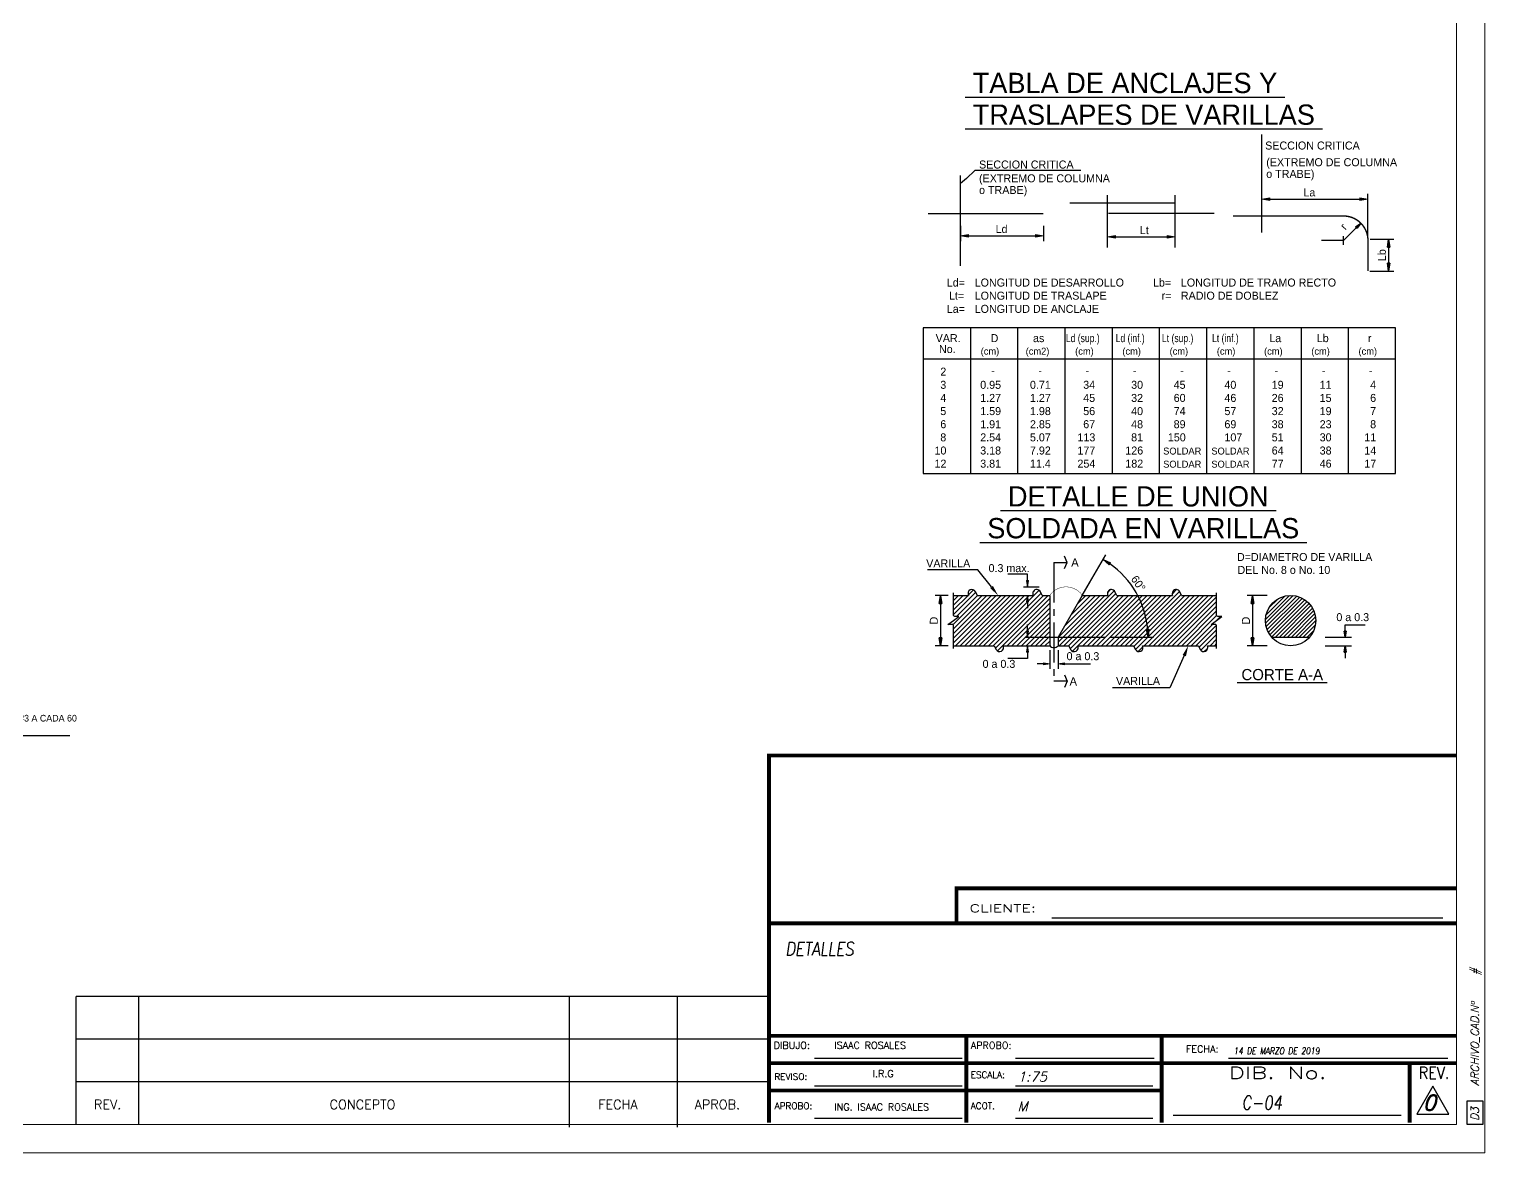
# Model space of a CAD drawing. Header units: millimetres. Extents: x -25 to 297, y -2 to 43.
# Drawn here: x 269.99 to 297.27, y -2.04 to 19.03 of the extents above; entities that cross this region are included whole.
import ezdxf
from ezdxf.enums import TextEntityAlignment as Align

# ---------------------------------------------------------------- set-up
doc = ezdxf.new("R2010")
doc.units = ezdxf.units.MM
for name, pattern in [('CENTER', [50.8, 31.75, -6.35, 6.35, -6.35]), ('HIDDEN', [9.525, 6.35, -3.175]), ('PHANTOM', [2.5, 1.25, -0.25, 0.25, -0.25, 0.25, -0.25]), ('TRABE', [1.125, 0.75, -0.125, 0.125, -0.125])]:
    doc.linetypes.add(name, pattern=pattern)
for name, color, linetype in [('1', 2, 'CENTER'), ('2', 4, 'Continuous'), ('3', 4, 'Continuous'), ('4', 3, 'HIDDEN'), ('6', 7, 'Continuous'), ('7', 1, 'PHANTOM'), ('C', 11, 'Continuous'), ('NOTAS', 5, 'Continuous'), ('TEXT', 5, 'Continuous'), ('TZ', 15, 'Continuous')]:
    doc.layers.add(name, color=color, linetype=linetype)
doc.styles.add('LEROY', font='stylu.ttf')
doc.styles.add('ROMAND', font='romand.shx', dxfattribs={"width": 0.8, "oblique": 8})
doc.dimstyles.new('LEROY', dxfattribs={"dimtxt": 0.15, "dimasz": 0.18, "dimexe": 0.1, "dimexo": 0.1, "dimgap": 0.05, "dimtad": 1, "dimdec": 0, "dimlfac": 100, "dimzin": 0, "dimdsep": 46, "dimtxsty": 'LEROY', "dimblk1": 'FLECHA', "dimblk2": 'FLECHA', "dimsah": 1, "dimcen": 0.2, "dimclrd": 256, "dimclre": 256, "dimclrt": 5, "dimadec": 0, "dimazin": 0, "dimtfac": 0.5, "dimtdec": 0, "dimtix": 1, "dimtofl": 0, "dimtmove": 0, "dimatfit": 3, "dimldrblk": 'FLECHA', "dimfxl": 1, "dimtolj": 1, "dimtzin": 0, "dimarcsym": 0})
doc.dimstyles.new('LEROY_CONC', dxfattribs={"dimtxt": 0.15, "dimasz": 0.15, "dimexe": 0.08, "dimexo": 0.08, "dimgap": 0.05, "dimtad": 1, "dimdec": 0, "dimlfac": 20, "dimzin": 0, "dimdsep": 46, "dimtxsty": 'LEROY', "dimblk1": 'FLECHA', "dimblk2": 'FLECHA', "dimsah": 1, "dimcen": 0.2, "dimclrd": 256, "dimclre": 256, "dimclrt": 5, "dimadec": 0, "dimazin": 0, "dimtfac": 0.5, "dimtdec": 0, "dimtix": 1, "dimtofl": 0, "dimtmove": 0, "dimatfit": 3, "dimldrblk": 'FLECHA', "dimfxl": 1, "dimtolj": 1, "dimtzin": 0, "dimarcsym": 0})
pattern_1 = [(45, (-99.80662, -250.195646), (-0.044194174, 0.044194174), [])]

# ---------------------------------------------------------------- blocks, each defined once
blk = doc.blocks.new('FLECHA')
at = {"linetype": 'Continuous'}
blk.add_hatch(color=5, dxfattribs=at).paths.add_polyline_path([(0, 0), (-1, 0.16), (-1, -0.16)])
at = {"color": 5, "linetype": 'Continuous'}
blk.add_line((-1, 0.16), (-1, -0.16), dxfattribs=at)
blk.add_lwpolyline([(-1, 0.16), (0, 0), (-1, -0.16)], dxfattribs=at)
blk = doc.blocks.new('*D541')
at = {"layer": 'C', "lineweight": -2, "transparency": 16777216}
for p, q in [((-6.235, -10.469), (-5.846, -9.796)), ((-5.76, -11.342), (-4.953, -11.342))]:
    blk.add_line(p, q, dxfattribs=at)
blk.add_arc((-6.739, -11.342), 1.686, 5.0997, 54.9003, dxfattribs=at)
at = {"layer": 'Defpoints', "color": 0, "transparency": 16777216}
for p in [(-6.285, -10.556), (-5.155, -10.766), (-7.355, -11.342), (-6.739, -11.342), (-5.86, -11.342)]:
    blk.add_point(p, dxfattribs=at)
at = {"layer": 'C', "lineweight": -2, "transparency": 16777216, "xscale": 0.15, "yscale": 0.15, "zscale": 0.15}
for p, rotation in [((-5.896, -9.883), 147.4501534503725), ((-5.053, -11.342), 272.5498465496264)]:
    blk.add_blockref('FLECHA', p, dxfattribs=dict(at, rotation=rotation))
at = {"layer": 'C', "color": 5, "transparency": 16777216, "insert": (-5.236, -10.332), "char_height": 0.15, "attachment_point": 5, "rotation": 303.9243, "style": 'LEROY'}
blk.add_mtext('\\A1;60%%d', dxfattribs=at)
blk = doc.blocks.new('*X540')
at = {"color": 0}
for p, q in [((153.812, 22.431), (154.669, 23.288)), ((153.816, 22.294), (154.806, 23.284)), ((153.835, 22.596), (154.504, 23.265)), ((153.837, 22.174), (154.926, 23.263)), ((153.871, 22.066), (155.034, 23.229)), ((153.915, 21.969), (155.131, 23.185)), ((153.924, 22.827), (154.273, 23.175)), ((153.968, 21.881), (155.219, 23.132)), ((154.03, 21.801), (155.299, 23.07)), ((154.159, 21.789), (155.371, 23.001)), ((154.301, 21.789), (155.435, 22.923)), ((154.442, 21.789), (155.491, 22.838)), ((154.584, 21.789), (155.538, 22.743)), ((154.725, 21.789), (155.575, 22.639)), ((154.867, 21.789), (155.601, 22.523)), ((155.008, 21.789), (155.611, 22.392)), ((155.149, 21.789), (155.598, 22.238)), ((155.291, 21.789), (155.539, 22.037))]:
    blk.add_line(p, q, dxfattribs=at)
blk = doc.blocks.new('*D543')
at = {"layer": 'Defpoints', "color": 0, "transparency": 16777216}
for p in [(-2.724, -10.556), (-3.094, -11.5), (-2.724, -11.5)]:
    blk.add_point(p, dxfattribs=at)
at = {"layer": 'TZ', "lineweight": -2, "transparency": 16777216}
for p, q in [((-2.824, -10.556), (-3.194, -10.556)), ((-3.094, -10.706), (-3.094, -11.35)), ((-2.824, -11.5), (-3.194, -11.5))]:
    blk.add_line(p, q, dxfattribs=at)
at = {"layer": 'TZ', "lineweight": -2, "transparency": 16777216, "xscale": 0.15, "yscale": 0.15, "zscale": 0.15}
for p, rotation in [((-3.094, -10.556), 90), ((-3.094, -11.5), 270)]:
    blk.add_blockref('FLECHA', p, dxfattribs=dict(at, rotation=rotation))
at = {"layer": 'TZ', "color": 5, "transparency": 16777216, "insert": (-3.219, -11.028), "char_height": 0.15, "attachment_point": 5, "rotation": 90, "style": 'LEROY'}
blk.add_mtext('\\A1;D', dxfattribs=at)
blk = doc.blocks.new('*D542')
at = {"layer": 'Defpoints', "color": 0, "transparency": 16777216}
for p in [(-8.699, -10.556), (-8.943, -11.5), (-8.699, -11.5)]:
    blk.add_point(p, dxfattribs=at)
at = {"layer": 'TZ', "lineweight": -2, "transparency": 16777216}
for p, q in [((-8.799, -10.556), (-9.043, -10.556)), ((-8.943, -10.706), (-8.943, -11.35)), ((-8.799, -11.5), (-9.043, -11.5))]:
    blk.add_line(p, q, dxfattribs=at)
at = {"layer": 'TZ', "lineweight": -2, "transparency": 16777216, "xscale": 0.15, "yscale": 0.15, "zscale": 0.15}
for p, rotation in [((-8.943, -10.556), 90), ((-8.943, -11.5), 270)]:
    blk.add_blockref('FLECHA', p, dxfattribs=dict(at, rotation=rotation))
at = {"layer": 'TZ', "color": 5, "transparency": 16777216, "insert": (-9.068, -11.028), "char_height": 0.15, "attachment_point": 5, "rotation": 90, "style": 'LEROY'}
blk.add_mtext('\\A1;D', dxfattribs=at)
blk = doc.blocks.new('*D546')
at = {"layer": 'Defpoints', "color": 0, "transparency": 16777216}
for p in [(-8.565, -3.526), (-7.014, -3.526), (-7.014, -3.813)]:
    blk.add_point(p, dxfattribs=at)
at = {"layer": 'TZ', "lineweight": -2, "transparency": 16777216}
for p, q in [((-8.565, -3.626), (-8.565, -3.913)), ((-8.415, -3.813), (-7.164, -3.813)), ((-7.014, -3.626), (-7.014, -3.913))]:
    blk.add_line(p, q, dxfattribs=at)
at = {"layer": 'TZ', "lineweight": -2, "transparency": 16777216, "xscale": 0.15, "yscale": 0.15, "zscale": 0.15, "rotation": 180}
blk.add_blockref('FLECHA', (-8.565, -3.813), dxfattribs=at)
at = {"layer": 'TZ', "lineweight": -2, "transparency": 16777216, "xscale": 0.15, "yscale": 0.15, "zscale": 0.15}
blk.add_blockref('FLECHA', (-7.014, -3.813), dxfattribs=at)
at = {"layer": 'TZ', "color": 5, "transparency": 16777216, "insert": (-7.798, -3.688), "char_height": 0.15, "attachment_point": 5, "style": 'LEROY'}
blk.add_mtext('\\A1;Ld', dxfattribs=at)
blk = doc.blocks.new('*D547')
at = {"layer": 'Defpoints', "color": 0, "transparency": 16777216}
for p in [(-5.815, -3.937), (-4.548, -3.834), (-4.548, -3.937)]:
    blk.add_point(p, dxfattribs=at)
at = {"layer": 'TZ', "lineweight": -2, "transparency": 16777216}
for p, q in [((-5.815, -3.837), (-5.815, -3.734)), ((-4.548, -3.837), (-4.548, -3.734)), ((-5.665, -3.834), (-4.698, -3.834))]:
    blk.add_line(p, q, dxfattribs=at)
at = {"layer": 'TZ', "lineweight": -2, "transparency": 16777216, "xscale": 0.15, "yscale": 0.15, "zscale": 0.15, "rotation": 180}
blk.add_blockref('FLECHA', (-5.815, -3.834), dxfattribs=at)
at = {"layer": 'TZ', "lineweight": -2, "transparency": 16777216, "xscale": 0.15, "yscale": 0.15, "zscale": 0.15}
blk.add_blockref('FLECHA', (-4.548, -3.834), dxfattribs=at)
at = {"layer": 'TZ', "color": 5, "transparency": 16777216, "insert": (-5.124, -3.709), "char_height": 0.15, "attachment_point": 5, "style": 'LEROY'}
blk.add_mtext('\\A1;Lt', dxfattribs=at)
blk = doc.blocks.new('*D545')
at = {"layer": 'Defpoints', "color": 0, "transparency": 16777216}
for p in [(-2.919, -3.261), (-0.932, -3.127), (-0.932, -3.902)]:
    blk.add_point(p, dxfattribs=at)
at = {"layer": 'TZ', "lineweight": -2, "transparency": 16777216}
for p, q in [((-2.919, -3.161), (-2.919, -3.027)), ((-2.769, -3.127), (-1.082, -3.127)), ((-0.932, -3.802), (-0.932, -3.027))]:
    blk.add_line(p, q, dxfattribs=at)
at = {"layer": 'TZ', "lineweight": -2, "transparency": 16777216, "xscale": 0.15, "yscale": 0.15, "zscale": 0.15, "rotation": 180}
blk.add_blockref('FLECHA', (-2.919, -3.127), dxfattribs=at)
at = {"layer": 'TZ', "lineweight": -2, "transparency": 16777216, "xscale": 0.15, "yscale": 0.15, "zscale": 0.15}
blk.add_blockref('FLECHA', (-0.932, -3.127), dxfattribs=at)
at = {"layer": 'TZ', "color": 5, "transparency": 16777216, "insert": (-2.03, -3.002), "char_height": 0.15, "attachment_point": 5, "style": 'LEROY'}
blk.add_mtext('\\A1;La', dxfattribs=at)
blk = doc.blocks.new('*D544')
at = {"layer": 'Defpoints', "color": 0, "transparency": 16777216}
for p in [(-0.991, -3.877), (-0.998, -4.478), (-0.545, -4.478)]:
    blk.add_point(p, dxfattribs=at)
at = {"layer": 'TZ', "lineweight": -2, "transparency": 16777216}
for p, q in [((-0.891, -3.877), (-0.445, -3.877)), ((-0.545, -4.027), (-0.545, -4.328)), ((-0.898, -4.478), (-0.445, -4.478))]:
    blk.add_line(p, q, dxfattribs=at)
at = {"layer": 'TZ', "lineweight": -2, "transparency": 16777216, "xscale": 0.15, "yscale": 0.15, "zscale": 0.15}
for p, rotation in [((-0.545, -3.877), 90), ((-0.545, -4.478), 270)]:
    blk.add_blockref('FLECHA', p, dxfattribs=dict(at, rotation=rotation))
at = {"layer": 'TZ', "color": 5, "transparency": 16777216, "insert": (-0.67, -4.178), "char_height": 0.15, "attachment_point": 5, "rotation": 90, "style": 'LEROY'}
blk.add_mtext('\\A1;Lb', dxfattribs=at)
blk = doc.blocks.new('Trans_Varillas')
at = {"layer": 'TZ'}
h = blk.add_hatch(dxfattribs=at)
h.set_pattern_fill('ANSI31', color=256, scale=0.5, style=0)
h.set_pattern_definition(pattern_1)
h.paths.add_polyline_path([(-6.896, -10.556), (-7.036, -10.556), (-7.071, -10.488, 1), (-7.205, -10.556), (-8.25, -10.556), (-8.285, -10.488, 1), (-8.419, -10.556), (-8.699, -10.556), (-8.699, -10.925, 0.414214), (-8.676, -10.949), (-8.596, -10.949), (-8.699, -11.026), (-8.802, -11.103), (-8.723, -11.103, -0.414214), (-8.699, -11.127), (-8.699, -11.5), (-7.936, -11.5), (-7.902, -11.568, 1), (-7.768, -11.5), (-6.896, -11.5)])
h = blk.add_hatch(dxfattribs=at)
h.set_pattern_fill('ANSI31', color=256, scale=0.5, style=0)
h.set_pattern_definition(pattern_1)
h.paths.add_polyline_path([(-3.668, -10.949), (-3.747, -10.949, -0.414214), (-3.77, -10.925), (-3.77, -10.556), (-4.424, -10.556), (-4.459, -10.488, 1), (-4.593, -10.556), (-5.638, -10.556), (-5.673, -10.488, 1), (-5.807, -10.556), (-6.285, -10.556), (-6.739, -11.342), (-6.739, -11.5), (-6.539, -11.5), (-6.504, -11.568, 1), (-6.37, -11.5), (-5.324, -11.5), (-5.29, -11.568, 1), (-5.156, -11.5), (-4.11, -11.5), (-4.075, -11.568, 1), (-3.942, -11.5), (-3.77, -11.5), (-3.77, -11.127, 0.414214), (-3.794, -11.103), (-3.873, -11.103), (-3.77, -11.026)])
at = {"layer": 'C'}
for p, q in [((-8.24, -10.076), (-9.183, -10.076)), ((-7.987, -10.398), (-8.24, -10.076)), ((-4.374, -11.686), (-4.648, -12.288)), ((-4.648, -12.288), (-5.718, -12.288))]:
    blk.add_line(p, q, dxfattribs=at)
at = {"layer": 'TEXT', "color": 15, "linetype": 'HIDDEN'}
for p, q in [((-2.919, -3.754), (-2.919, -1.915)), ((-8.565, -4.38), (-8.565, -2.687))]:
    blk.add_line(p, q, dxfattribs=at)
at = {"layer": 'TEXT'}
for p, q in [((-8.382, -5.542), (-8.382, -8.269)), ((-7.497, -5.542), (-7.497, -8.269)), ((-6.612, -5.542), (-6.612, -8.269)), ((-5.727, -5.542), (-5.727, -8.269)), ((-4.842, -5.542), (-4.842, -8.269)), ((-3.957, -5.542), (-3.957, -8.269)), ((-3.072, -5.542), (-3.072, -8.269)), ((-2.187, -5.542), (-2.187, -8.269)), ((-1.302, -5.542), (-1.302, -8.269))]:
    blk.add_line(p, q, dxfattribs=at)
at = {"layer": 'TEXT', "color": 1, "const_width": 0.0268}
for points in [[(-6.52, -3.198), (-4.534, -3.198)], [(-9.174, -3.4), (-7.014, -3.4)], [(-5.795, -3.394), (-3.809, -3.394)]]:
    blk.add_lwpolyline(points, dxfattribs=at)
blk.add_lwpolyline([(-3.459, -3.443), (-1.391, -3.443, -0.414214), (-0.932, -3.902), (-0.932, -4.476)], format="xyb", dxfattribs=at)
at = {"layer": 'TZ', "color": 15}
for p, q in [((-5.815, -4.032), (-5.815, -3.05)), ((-4.548, -4.032), (-4.548, -3.05)), ((-1.149, -3.661), (-1.391, -3.902)), ((-1.391, -3.902), (-1.8, -3.902)), ((-1.391, -3.984), (-1.391, -3.82))]:
    blk.add_line(p, q, dxfattribs=at)
at = {"layer": 'TZ'}
for p, q in [((-9.265, -6.122), (-0.417, -6.122)), ((-7.31, -10.16), (-7.682, -10.16)), ((-1.357, -11.106), (-0.985, -11.106)), ((-7.31, -11.738), (-7.682, -11.738)), ((-6.503, -11.839), (-6.131, -11.839))]:
    blk.add_line(p, q, dxfattribs=at)
at = {"layer": 'TZ', "color": 1, "linetype": 'TRABE'}
blk.add_line((-6.82, -9.941), (-6.82, -12.16), dxfattribs=at)
at = {"layer": 'TZ', "color": 1}
for p, q in [((-6.82, -9.941), (-6.571, -9.941)), ((-6.82, -12.16), (-6.571, -12.16))]:
    blk.add_line(p, q, dxfattribs=at)
at = {"layer": 'TZ', "linetype": 'ByBlock'}
for p, q in [((-7.31, -10.278), (-7.31, -10.16)), ((-7.31, -10.676), (-7.31, -10.794)), ((-7.31, -11.222), (-7.31, -11.104)), ((-1.357, -11.224), (-1.357, -11.106)), ((-1.735, -11.342), (-1.239, -11.342)), ((-7.31, -11.62), (-7.31, -11.738)), ((-6.896, -11.583), (-6.896, -11.932)), ((-6.739, -11.583), (-6.739, -11.932)), ((-1.735, -11.5), (-1.239, -11.5)), ((-1.357, -11.618), (-1.357, -11.736)), ((-7.014, -11.839), (-7.132, -11.839)), ((-6.621, -11.839), (-6.503, -11.839))]:
    blk.add_line(p, q, dxfattribs=at)
at = {"layer": 'TZ', "color": 15, "linetype": 'HIDDEN'}
for p, q in [((-6.285, -10.556), (-6.13, -10.289)), ((-7.355, -11.342), (-5.86, -11.342))]:
    blk.add_line(p, q, dxfattribs=at)
at = {"layer": 'TZ', "color": 107}
for p, q in [((-8.699, -10.556), (-8.419, -10.556)), ((-8.25, -10.556), (-7.205, -10.556)), ((-7.388, -10.396), (-7.096, -10.396)), ((-7.036, -10.556), (-6.896, -10.556)), ((-6.896, -10.556), (-6.896, -11.5)), ((-6.285, -10.556), (-6.739, -11.342)), ((-6.285, -10.556), (-5.807, -10.556)), ((-5.638, -10.556), (-4.593, -10.556)), ((-4.424, -10.556), (-3.77, -10.556)), ((-6.739, -11.342), (-6.739, -11.5)), ((-2.732, -11.342), (-2.029, -11.342)), ((-8.699, -11.5), (-7.936, -11.5)), ((-7.768, -11.5), (-6.896, -11.5)), ((-6.739, -11.5), (-6.539, -11.5)), ((-6.37, -11.5), (-5.324, -11.5)), ((-5.156, -11.5), (-4.11, -11.5)), ((-3.942, -11.5), (-3.77, -11.5))]:
    blk.add_line(p, q, dxfattribs=at)
at = {"layer": 'TZ', "color": 15}
blk.add_lwpolyline([(-0.916, -2.286, 0, 0, 0), (-2.821, -2.286, 0.0357, 0, 0), (-2.919, -2.286, 0, 0, 0)], format="xyseb", dxfattribs=at)
blk.add_lwpolyline([(-6.314, -2.588), (-8.299, -2.588), (-8.455, -2.743), (-8.565, -2.833)], dxfattribs=at)
at = {"layer": 'TZ', "color": 107}
blk.add_lwpolyline([(-9.265, -5.542), (-9.265, -8.269), (-0.417, -8.269), (-0.417, -5.542)], close=True, dxfattribs=at)
at = {"layer": 'TZ', "color": 1}
for points in [[(-6.618, -10.055), (-6.57, -9.94), (-6.618, -9.818)], [(-6.618, -12.046), (-6.57, -12.162), (-6.618, -12.284)]]:
    blk.add_lwpolyline(points, dxfattribs=at)
at = {"layer": 'TZ', "linetype": 'Continuous'}
for points in [[(-8.699, -11.555), (-8.699, -11.127, 0.414214), (-8.723, -11.103), (-8.802, -11.103), (-8.699, -11.026), (-8.596, -10.949), (-8.676, -10.949, -0.414214), (-8.699, -10.925), (-8.699, -10.506)], [(-3.77, -11.555), (-3.77, -11.127, 0.414214), (-3.794, -11.103), (-3.873, -11.103), (-3.77, -11.026), (-3.668, -10.949), (-3.747, -10.949, -0.414214), (-3.77, -10.925), (-3.77, -10.506)]]:
    blk.add_lwpolyline(points, format="xyb", dxfattribs=at)
at = {"layer": 'TZ', "color": 107}
for points in [[(-8.25, -10.556), (-8.285, -10.488, 1), (-8.419, -10.556)], [(-7.036, -10.556), (-7.071, -10.488, 1), (-7.205, -10.556)], [(-5.638, -10.556), (-5.673, -10.488, 1), (-5.807, -10.556)], [(-4.424, -10.556), (-4.459, -10.488, 1), (-4.593, -10.556)], [(-7.936, -11.5), (-7.902, -11.568, 1), (-7.768, -11.5)], [(-6.539, -11.5), (-6.504, -11.568, 1), (-6.37, -11.5)], [(-5.324, -11.5), (-5.29, -11.568, 1), (-5.156, -11.5)], [(-4.11, -11.5), (-4.075, -11.568, 1), (-3.942, -11.5)]]:
    blk.add_lwpolyline(points, format="xyb", dxfattribs=at)
at = {"layer": 'TZ', "color": 5, "const_width": 0.00787}
blk.add_lwpolyline([(-6.284, -10.556, 0.521139), (-6.896, -10.556, 0.521139)], format="xyb", dxfattribs=at)
at = {"layer": 'TZ', "color": 107}
blk.add_circle((-2.381, -11.028), 0.472, dxfattribs=at)
blk.add_arc((-6.817, -11.438), 0.0997, 217.5336, 321.7027, dxfattribs=at)
at = {"layer": 'TZ', "color": 5}
for points in [[(-7.961, -10.378), (-8.013, -10.419), (-7.864, -10.556)], [(-4.405, -11.673), (-4.343, -11.698), (-4.3, -11.5)]]:
    blk.add_solid(points, dxfattribs=at)
at = {"layer": 'TEXT', "xscale": 0.117999999988189, "yscale": 0.117999999988189, "zscale": 0.117999999988189, "rotation": 45}
blk.add_blockref('FLECHA', (-1.066, -3.577), dxfattribs=at)
at = {"layer": 'TZ', "linetype": 'ByBlock'}
for p, xscale, yscale, zscale, rotation in [((-7.31, -10.396), -0.1179999999882, 0.1179999999882, 0.1179999999882, 90), ((-7.31, -10.558), -0.1179999999882, 0.1179999999882, 0.1179999999882, 270), ((-7.31, -11.34), -0.1179999999882, 0.1179999999882, 0.1179999999882, 90), ((-1.357, -11.342), 0.1179999999882, 0.1179999999882, 0.1179999999882, 270), ((-7.31, -11.502), -0.1179999999882, 0.1179999999882, 0.1179999999882, 270), ((-1.357, -11.5), 0.1179999999882, 0.1179999999882, 0.1179999999882, 90), ((-6.739, -11.839), 0.1179999999881858, 0.1179999999881858, 0.1179999999881858, 180)]:
    blk.add_blockref('FLECHA', p, dxfattribs=dict(at, xscale=xscale, yscale=yscale, zscale=zscale, rotation=rotation))
at = {"layer": 'TZ', "xscale": 0.5244444443920031, "yscale": 0.5244444443920031, "zscale": 0.5244444443920031}
blk.add_blockref('*X540', (-83.518, -22.77), dxfattribs=at)
at = {"layer": 'TZ', "linetype": 'ByBlock', "xscale": 0.1179999999881858, "yscale": 0.1179999999881858, "zscale": 0.1179999999881858}
blk.add_blockref('FLECHA', (-6.896, -11.839), dxfattribs=at)
at = {"color": 1, "style": 'LEROY'}
for s, p in [('%%U TABLA DE ANCLAJES Y ', (-8.479, -1.139)), ('%%U TRASLAPES DE VARILLAS ', (-8.479, -1.733)), ('%%U DETALLE DE UNION ', (-7.82, -8.889)), ('%%U SOLDADA EN VARILLAS ', (-8.207, -9.486))]:
    blk.add_text(s, height=0.38, dxfattribs=at).set_placement(p)
at = {"layer": 'TEXT', "style": 'LEROY'}
for s, height, p in [('SECCION CRITICA', 0.15, (-2.858, -2.197)), ('SECCION CRITICA', 0.15, (-8.22, -2.553)), ('(EXTREMO DE COLUMNA', 0.15, (-2.838, -2.51)), ('(EXTREMO DE COLUMNA', 0.15, (-8.22, -2.812)), ('o TRABE)', 0.15, (-2.838, -2.729)), ('o TRABE)', 0.15, (-8.22, -3.031)), ('Ld=', 0.15, (-8.825, -4.766)), ('LONGITUD DE DESARROLLO', 0.15, (-8.302, -4.766)), ('Lb=', 0.15, (-4.961, -4.766)), ('LONGITUD DE TRAMO RECTO', 0.15, (-4.438, -4.766)), ('Lt=', 0.15, (-8.784, -5.012)), ('LONGITUD DE TRASLAPE', 0.15, (-8.302, -5.012)), ('r=', 0.15, (-4.799, -5.012)), ('RADIO DE DOBLEZ', 0.15, (-4.438, -5.012)), ('La=', 0.15, (-8.825, -5.259)), ('LONGITUD DE ANCLAJE', 0.15, (-8.302, -5.259)), ('VAR.', 0.15, (-9.033, -5.808)), ('D', 0.15, (-8.003, -5.808)), ('as', 0.15, (-7.209, -5.808)), ('La', 0.15, (-2.781, -5.808)), ('Lb', 0.15, (-1.891, -5.808)), ('r', 0.15, (-0.93, -5.808)), ('No.', 0.15, (-8.971, -6.013)), ('(cm)', 0.1298, (-8.189, -6.043)), ('(cm2)', 0.1298, (-7.346, -6.043)), ('(cm)', 0.1298, (-6.419, -6.043)), ('(cm)', 0.1298, (-5.534, -6.043)), ('(cm)', 0.1298, (-4.649, -6.043)), ('(cm)', 0.1298, (-3.764, -6.043)), ('(cm)', 0.1298, (-2.879, -6.043)), ('(cm)', 0.1298, (-1.994, -6.043)), ('(cm)', 0.1298, (-1.109, -6.043)), ('3', 0.15, (-8.946, -6.683)), ('2', 0.15, (-8.946, -6.437)), ('0.95', 0.15, (-8.198, -6.683)), ('-', 0.15, (-7.993, -6.413)), ('0.71', 0.15, (-7.266, -6.683)), ('-', 0.15, (-7.108, -6.413)), ('34', 0.15, (-6.268, -6.683)), ('-', 0.15, (-6.223, -6.413)), ('30', 0.15, (-5.37, -6.683)), ('-', 0.15, (-5.338, -6.413)), ('45', 0.15, (-4.573, -6.683)), ('-', 0.15, (-4.453, -6.413)), ('40', 0.15, (-3.622, -6.683)), ('-', 0.15, (-3.568, -6.413)), ('19', 0.15, (-2.736, -6.683)), ('-', 0.15, (-2.683, -6.413)), ('11', 0.15, (-1.837, -6.683)), ('-', 0.15, (-1.798, -6.413)), ('-', 0.15, (-0.913, -6.413)), ('4', 0.15, (-0.891, -6.683)), ('4', 0.15, (-8.946, -6.929)), ('1.27', 0.15, (-8.198, -6.929)), ('1.27', 0.15, (-7.266, -6.929)), ('45', 0.15, (-6.268, -6.929)), ('32', 0.15, (-5.37, -6.929)), ('60', 0.15, (-4.573, -6.929)), ('46', 0.15, (-3.622, -6.929)), ('26', 0.15, (-2.736, -6.929)), ('15', 0.15, (-1.837, -6.929)), ('6', 0.15, (-0.891, -6.929)), ('5', 0.15, (-8.946, -7.176)), ('1.59', 0.15, (-8.198, -7.176)), ('1.98', 0.15, (-7.266, -7.176)), ('56', 0.15, (-6.268, -7.176)), ('40', 0.15, (-5.37, -7.176)), ('74', 0.15, (-4.573, -7.176)), ('57', 0.15, (-3.622, -7.176)), ('32', 0.15, (-2.736, -7.176)), ('19', 0.15, (-1.837, -7.176)), ('7', 0.15, (-0.891, -7.176)), ('6', 0.15, (-8.946, -7.422)), ('1.91', 0.15, (-8.198, -7.422)), ('2.85', 0.15, (-7.266, -7.422)), ('67', 0.15, (-6.268, -7.422)), ('48', 0.15, (-5.37, -7.422)), ('89', 0.15, (-4.573, -7.422)), ('69', 0.15, (-3.622, -7.422)), ('38', 0.15, (-2.736, -7.422)), ('23', 0.15, (-1.837, -7.422)), ('8', 0.15, (-0.891, -7.422)), ('8', 0.15, (-8.946, -7.668)), ('2.54', 0.15, (-8.198, -7.668)), ('5.07', 0.15, (-7.266, -7.668)), ('113', 0.15, (-6.376, -7.668)), ('81', 0.15, (-5.37, -7.668)), ('150', 0.15, (-4.682, -7.668)), ('107', 0.15, (-3.622, -7.668)), ('51', 0.15, (-2.736, -7.668)), ('30', 0.15, (-1.837, -7.668)), ('11', 0.15, (-1, -7.668)), ('10', 0.15, (-9.055, -7.915)), ('3.18', 0.15, (-8.198, -7.915)), ('7.92', 0.15, (-7.266, -7.915)), ('177', 0.15, (-6.376, -7.915)), ('126', 0.15, (-5.479, -7.915)), ('SOLDAR', 0.13, (-4.77, -7.915)), ('SOLDAR', 0.13, (-3.867, -7.915)), ('64', 0.15, (-2.736, -7.915)), ('38', 0.15, (-1.837, -7.915)), ('14', 0.15, (-1, -7.915)), ('12', 0.15, (-9.055, -8.161)), ('3.81', 0.15, (-8.198, -8.161)), ('11.4', 0.15, (-7.266, -8.161)), ('254', 0.15, (-6.376, -8.161)), ('182', 0.15, (-5.479, -8.161)), ('SOLDAR', 0.13, (-4.77, -8.161)), ('SOLDAR', 0.13, (-3.867, -8.161)), ('77', 0.15, (-2.736, -8.161)), ('46', 0.15, (-1.837, -8.161)), ('17', 0.15, (-1, -8.161)), ('D=DIAMETRO DE VARILLA', 0.15, (-3.387, -9.911)), ('  DEL No. 8 o No. 10', 0.15, (-3.489, -10.154))]:
    blk.add_text(s, height=height, dxfattribs=at).set_placement(p)
blk.add_text('r', height=0.15, rotation=49.0302, dxfattribs=at).set_placement((-1.356, -3.715))
at = {"layer": 'TEXT', "style": 'LEROY', "width": 0.8}
for s, p in [('Ld (sup.)', (-6.593, -5.808)), ('Ld (inf.)', (-5.66, -5.808)), ('Lt (sup.)', (-4.792, -5.808)), ('Lt (inf.)', (-3.854, -5.808))]:
    blk.add_text(s, height=0.15, dxfattribs=at).set_placement(p)
at = {"layer": 'TEXT', "color": 5, "style": 'LEROY'}
for s, height, p in [('0.3 max.', 0.15, (-8.042, -10.12)), ('0 a 0.3', 0.15, (-1.524, -11.039)), ('0 a 0.3', 0.15, (-6.58, -11.771)), ('0 a 0.3', 0.15, (-8.154, -11.915)), ('%%U CORTE A-A ', 0.21004, (-3.381, -12.146))]:
    blk.add_text(s, height=height, dxfattribs=at).set_placement(p)
at = {"layer": 'TEXT', "color": 5, "char_height": 0.15, "attachment_point": 9, "style": 'LEROY'}
for s, insert in [('\\A1;VARILLA', (-8.385, -10.031)), ('VARILLA', (-4.829, -12.235))]:
    blk.add_mtext(s, dxfattribs=dict(at, insert=insert))
at = {"layer": 'TZ', "color": 5, "style": 'LEROY'}
for p in [(-6.493, -10.017), (-6.524, -12.247)]:
    blk.add_text('A', height=0.157, dxfattribs=at).set_placement(p)
at = {"layer": 'C'}
dim = blk.add_angular_dim_2l(base=(-5.155, -10.766), line1=((-6.285, -10.556), (-6.739, -11.342)), line2=((-7.355, -11.342), (-5.86, -11.342)), text='60%%d', dimstyle='LEROY', dxfattribs=at)
dim.commit()
dim.dimension.update_dxf_attribs({"geometry": '*D541', "text_midpoint": (-5.34, -10.402), "dimtype": 130})
at = {"layer": 'TZ'}
for base, p1, p2, text, picture, middle in [((-0.932, -3.127), (-2.919, -3.261), (-0.932, -3.902), 'La', '*D545', (-2.03, -3.127)), ((-7.014, -3.813), (-8.565, -3.526), (-7.014, -3.526), 'Ld', '*D546', (-7.798, -3.813)), ((-4.548, -3.834), (-5.815, -3.937), (-4.548, -3.937), 'Lt', '*D547', (-5.124, -3.834))]:
    dim = blk.add_linear_dim(base=base, p1=p1, p2=p2, text=text, dimstyle='LEROY', dxfattribs=at)
    dim.commit()
    dim.dimension.update_dxf_attribs({"geometry": picture, "text_midpoint": middle, "dimtype": 128})
dim = blk.add_linear_dim(base=(-0.545, -4.478), p1=(-0.991, -3.877), p2=(-0.998, -4.478), angle=90, text='Lb', dimstyle='LEROY', dxfattribs=at)
dim.commit()
dim.dimension.update_dxf_attribs({"geometry": '*D544', "text_midpoint": (-0.67, -4.178)})
for p1, p2, distance, picture, middle in [((-8.699, -10.556), (-8.699, -11.5), -0.244, '*D542', (-9.068, -11.028)), ((-2.724, -10.556), (-2.724, -11.5), -0.37, '*D543', (-3.219, -11.028))]:
    dim = blk.add_aligned_dim(p1=p1, p2=p2, distance=distance, text='D', dimstyle='LEROY', dxfattribs=at)
    dim.commit()
    dim.dimension.update_dxf_attribs({"geometry": picture, "text_midpoint": middle})

msp = doc.modelspace()

# ---------------------------------------------------------------- linework, layer by layer
at = {"layer": '4', "color": 4, "linetype": 'Continuous'}
for p, q in [((283.857, 0.897), (270.875, 0.897)), ((270.875, -0.704), (270.875, 0.897)), ((272.049, -0.704), (272.049, 0.897)), ((280.121, -0.754), (280.121, 0.897)), ((282.142, -1.554), (282.142, 0.897)), ((283.857, 0.097), (270.875, 0.097)), ((270.875, -1.504), (270.875, 0.097)), ((272.049, -1.504), (272.049, 0.097)), ((280.121, -1.554), (280.121, 0.097)), ((283.857, -0.704), (270.875, -0.704))]:
    msp.add_line(p, q, dxfattribs=at)
at = {"layer": '6', "lineweight": 0}
for points in [[(233.253, 41.001), (297.273, 41.001), (297.273, -2.036), (233.253, -2.036)], [(233.785, 40.469), (296.741, 40.469), (296.741, -1.504), (233.785, -1.504)]]:
    msp.add_lwpolyline(points, close=True, dxfattribs=at)
at = {"layer": '6', "const_width": 0.0732}
for points in [[(296.741, 5.414), (283.857, 5.414), (283.857, -1.467)], [(296.741, 2.925), (287.371, 2.925), (287.371, 2.266)], [(296.741, 2.266), (283.857, 2.266)], [(296.741, 0.158), (283.857, 0.158)], [(287.556, -1.467), (287.556, 0.158)], [(291.217, -1.467), (291.217, 0.158)], [(295.862, -1.467), (295.862, -0.354)], [(291.217, -0.867), (283.857, -0.867)]]:
    msp.add_lwpolyline(points, dxfattribs=at)
at = {"layer": '6', "const_width": 0.0732, "flags": 128}
msp.add_lwpolyline([(296.741, -0.354), (283.857, -0.354)], dxfattribs=at)
at = {"layer": '7', "color": 7, "linetype": 'Continuous'}
msp.add_line((289.159, 2.37), (296.483, 2.37), dxfattribs=at)
at = {"layer": '7', "color": 1, "linetype": 'Continuous'}
for p, q in [((284.711, -0.26), (287.48, -0.26)), ((288.479, -0.26), (291.075, -0.26)), ((292.466, -0.261), (296.581, -0.261)), ((284.711, -0.781), (287.48, -0.781)), ((288.479, -0.781), (291.048, -0.781)), ((291.431, -1.33), (295.704, -1.33)), ((284.711, -1.384), (287.48, -1.384)), ((288.479, -1.384), (291.048, -1.384))]:
    msp.add_line(p, q, dxfattribs=at)
at = {"layer": '7'}
for points in [[(296.298, -0.788), (295.996, -1.311), (296.6, -1.311)], [(296.942, -1.504), (296.942, -1.06), (297.235, -1.06), (297.235, -1.504)]]:
    msp.add_lwpolyline(points, close=True, dxfattribs=at)

# ---------------------------------------------------------------- block references
at = {"layer": 'NOTAS'}
msp.add_blockref('Trans_Varillas', (296.014, 18.972), dxfattribs=at)

# ---------------------------------------------------------------- texts
at = {"layer": '1', "color": 1, "linetype": 'Continuous', "style": 'ROMAND', "width": 1.359613}
msp.add_text('CLIENTE:', height=0.1464, dxfattribs=at).set_placement((287.617, 2.477), (288.859, 2.477), align=Align.FIT)
at = {"layer": '1', "style": 'ROMAND', "oblique": 15}
for tag, p, s in [('1:75', (288.517, -0.699), 'ESCALA'), ('M', (288.517, -1.256), 'mm')]:
    msp.add_attdef(tag, p, s, height=0.183, dxfattribs=at)
at = {"layer": '2', "color": 2, "linetype": 'CENTER', "style": 'ROMAND'}
for s, height, p in [('DIBUJO:', 0.1318, (283.946, -0.087)), ('ISAAC ROSALES', 0.13177, (285.08, -0.087)), ('APROBO:', 0.1318, (287.639, -0.087)), ('FECHA:', 0.1318, (291.671, -0.156)), ('I.R.G', 0.1318, (285.799, -0.618)), ('ESCALA:', 0.122, (287.636, -0.633)), ('REVISO:', 0.122, (283.958, -0.668)), ('APROBO:', 0.122, (283.963, -1.216)), ('ING. ISAAC ROSALES ', 0.13177, (285.08, -1.241)), ('ACOT.', 0.122, (287.638, -1.215))]:
    msp.add_text(s, height=height, dxfattribs=at).set_placement(p)
for s, width, p, p2 in [('DIB. No.', 1.349923, (292.472, -0.645), (294.307, -0.645)), ('REV.', 0.833399, (296.033, -0.645), (296.608, -0.645))]:
    msp.add_text(s, height=0.2196, dxfattribs=dict(at, width=width)).set_placement(p, p2, align=Align.FIT)
at = {"layer": '2', "style": 'ROMAND', "oblique": 15}
msp.add_attdef('#', (297.158, 1.295), '', height=0.146, rotation=90, dxfattribs=at)
at = {"layer": '2', "style": 'ROMAND', "oblique": 15, "flags": 2}
for tag, p, s, height in [('ARCHIVO_CAD.Nº', (297.158, -0.777), 'ARCHIVO CAD.No. ESRO ESTRUCTURAS Y MONTAJE', 0.14641), ('D3', (297.158, -1.437), 'D3', 0.1464)]:
    msp.add_attdef(tag, p, s, height=height, rotation=90, dxfattribs=at)
at = {"layer": '3', "color": 3, "linetype": 'Continuous', "style": 'ROMAND'}
for s, p in [('REV.', (271.209, -1.217)), ('APROB.', (282.464, -1.217))]:
    msp.add_text(s, height=0.1757, dxfattribs=at).set_placement(p)
at = {"layer": '3', "linetype": 'Continuous', "style": 'ROMAND'}
for s, p in [('CONCEPTO', (275.623, -1.217)), ('FECHA', (280.658, -1.217))]:
    msp.add_text(s, height=0.1757, dxfattribs=at).set_placement(p)
at = {"layer": '6', "lineweight": 0, "style": 'ROMAND', "oblique": 8, "width": 0.8}
for s, height, p in [('DETALLES', 0.2546, (284.164, 1.662)), ('14 DE MARZO DE 2019', 0.1273, (292.566, -0.188)), ('C-04', 0.2546, (292.716, -1.221))]:
    msp.add_text(s, height=height, dxfattribs=at).set_placement(p)
at = {"layer": '7', "style": 'ROMAND', "oblique": 15}
msp.add_attdef('0', text='0', height=0.293, dxfattribs=at).set_placement((296.233, -1.096), align=Align.MIDDLE)
at = {"layer": 'C', "insert": (268.705, 6.009), "char_height": 0.1245, "width": 2.18663, "attachment_point": 4, "style": 'LEROY'}
msp.add_mtext('{\\C5;REFUERZO  2#3 A CADA 60 cm}', dxfattribs=at)

# ---------------------------------------------------------------- leaders
at = {"layer": 'C', "annotation_type": 0, "has_hookline": 1, "hookline_direction": 0, "text_width": 2.052}
msp.add_leader([(268.24, 5.728), (268.655, 5.79)], dimstyle='LEROY_CONC', dxfattribs=at)

doc.saveas('drawing.dxf')
